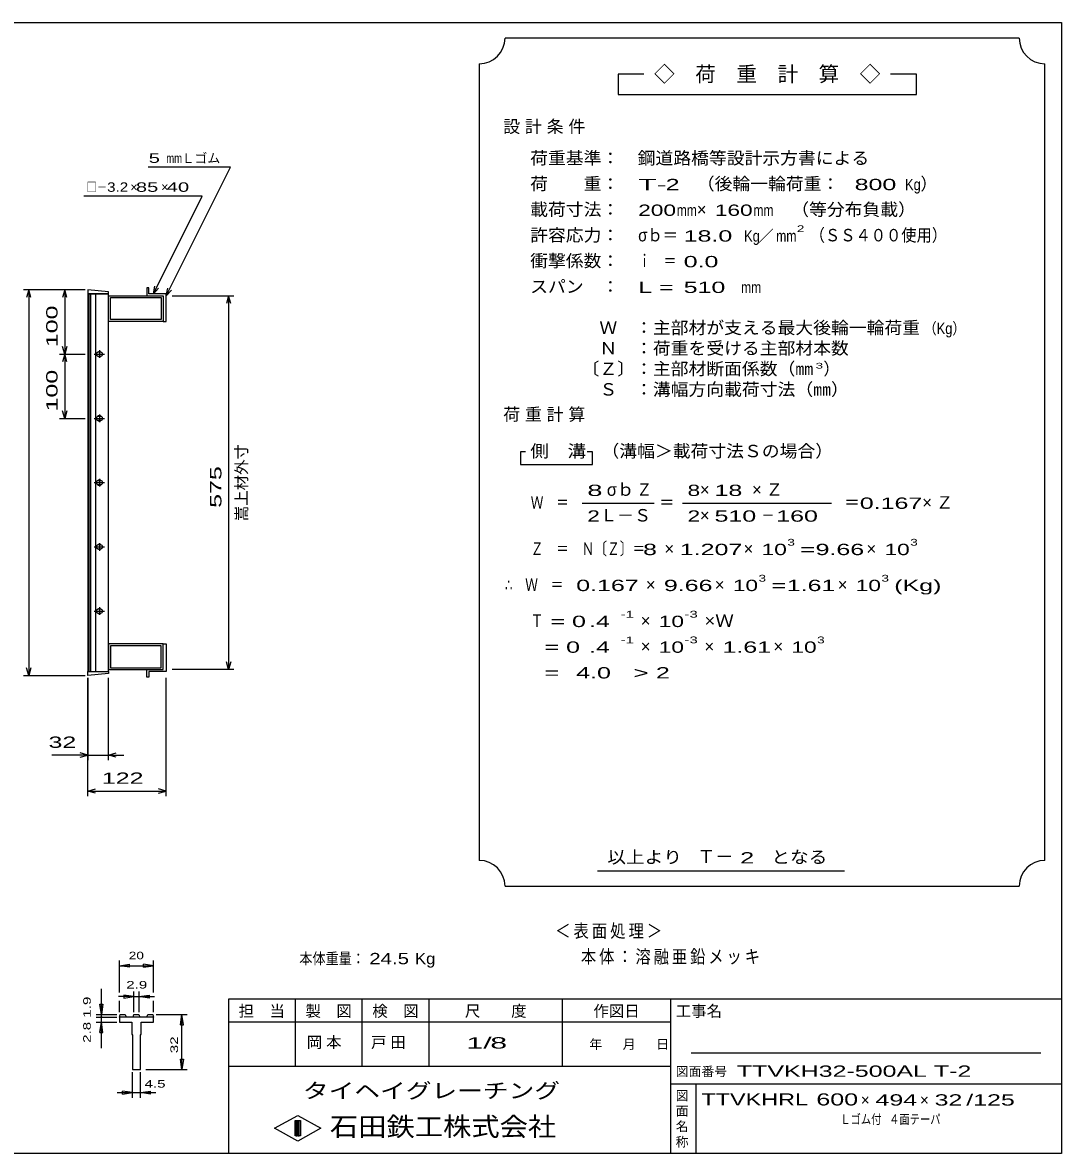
# Model space of a CAD drawing. Units: millimetres, scale not verified. Extents: x -1456 to 1385, y -1026 to 843.
# Drawn here: x -231 to 1385, y -917 to 843 of the extents above; entities that cross this region are included whole.
import ezdxf
from ezdxf.enums import TextEntityAlignment as Align

# ---------------------------------------------------------------- set-up
doc = ezdxf.new("R2010")
doc.units = ezdxf.units.MM
doc.header["$LTSCALE"] = 8
for name, color, linetype, lineweight in [('0_2', 150, 'Continuous', 25), ('16', 3, 'Continuous', 25), ('22', 2, 'Continuous', 25), ('32', 4, 'Continuous', 25)]:
    doc.layers.add(name, color=color, linetype=linetype, lineweight=lineweight)
doc.styles.add('ベクトル', font='')
doc.styles.get('ベクトル').set_extended_font_data('ベクトル')

msp = doc.modelspace()

# ---------------------------------------------------------------- linework, layer by layer
at = {"layer": '0_2'}
for p, q in [((-1383.2, 842.8), (1384.8, 842.8)), ((1384.8, 842.8), (1384.8, -917.2)), ((1384.8, -677.2), (88.8, -677.2)), ((88.8, -677.2), (88.8, -917.2)), ((192.8, -677.2), (192.8, -781.2)), ((296.8, -781.2), (296.8, -677.2)), ((400.8, -677.2), (400.8, -781.2)), ((608.8, -781.2), (608.8, -677.2)), ((776.8, -677.2), (776.8, -917.2)), ((776.8, -713.2), (88.8, -713.2)), ((1352.8, -761.2), (808.8, -761.2)), ((88.8, -781.2), (776.8, -781.2)), ((776.8, -809.2), (1384.8, -809.2)), ((816.8, -917.2), (816.8, -809.2)), ((160.8, -878), (196.8, -858)), ((196.8, -858), (232.8, -878)), ((196.8, -898), (160.8, -878)), ((192.8, -866), (200.8, -866)), ((192.8, -890), (192.8, -866)), ((192.8, -866), (194.4, -866)), ((194.4, -866), (194.4, -890)), ((196, -890), (196, -866)), ((196, -866), (197.6, -866)), ((232.8, -878), (196.8, -898)), ((197.6, -866), (197.6, -890)), ((199.2, -890), (199.2, -866)), ((199.2, -866), (200.8, -866)), ((200.8, -866), (200.8, -890)), ((200.8, -866), (200.8, -890)), ((200.8, -890), (192.8, -890)), ((194.4, -890), (196, -890)), ((197.6, -890), (199.2, -890)), ((1384.8, -917.2), (-1383.2, -917.2))]:
    msp.add_line(p, q, dxfattribs=at)
at = {"layer": '16'}
for p, q in [((-97.8, 423.8), (-129.8, 426.8)), ((-129.8, 426.8), (-129.8, 420.8)), ((-97.8, 420.8), (-97.8, 423.8)), ((-34.8, 429.8), (-37.8, 429.8)), ((-37.8, 429.8), (-37.8, 417.8)), ((-34.8, 420.8), (-34.8, 429.8)), ((-129.8, 420.8), (-97.8, 420.8)), ((-129.8, 420.8), (-129.8, -167.2)), ((-97.8, 420.8), (-129.8, 420.8)), ((-128.3, 420.8), (-128.3, -167.2)), ((-125.3, -167.2), (-125.3, 420.8)), ((-117.8, 420.8), (-117.8, -167.2)), ((-97.8, -167.2), (-97.8, 420.8)), ((-97.8, 417.8), (-12.8, 417.8)), ((-97.8, 377.8), (-97.8, 417.8)), ((-94.8, 414.8), (-15.8, 414.8)), ((-94.8, 380.8), (-94.8, 414.8)), ((-37.8, 417.8), (-12.8, 417.8)), ((-7.8, 420.8), (-34.8, 420.8)), ((-15.8, 414.8), (-15.8, 380.8)), ((-12.8, 417.8), (-12.8, 377.8)), ((-12.8, 417.8), (-12.8, 377.8)), ((-7.8, 377.8), (-7.8, 420.8)), ((-12.8, 377.8), (-97.8, 377.8)), ((-15.8, 380.8), (-94.8, 380.8)), ((-12.8, 377.8), (-7.8, 377.8)), ((-119.8, 326.8), (-103.8, 326.8)), ((-109.8, 329.8), (-113.8, 329.8)), ((-113.8, 323.8), (-109.8, 323.8)), ((-111.8, 332.8), (-111.8, 320.8)), ((-109.8, 229.8), (-113.8, 229.8)), ((-111.8, 232.8), (-111.8, 220.8)), ((-119.8, 226.8), (-103.8, 226.8)), ((-113.8, 223.8), (-109.8, 223.8)), ((-119.8, 126.8), (-103.8, 126.8)), ((-109.8, 129.8), (-113.8, 129.8)), ((-113.8, 123.8), (-109.8, 123.8)), ((-111.8, 132.8), (-111.8, 120.8)), ((-119.8, 26.8), (-103.8, 26.8)), ((-109.8, 29.8), (-113.8, 29.8)), ((-113.8, 23.8), (-109.8, 23.8)), ((-111.8, 32.8), (-111.8, 20.8)), ((-109.8, -70.2), (-113.8, -70.2)), ((-111.8, -67.2), (-111.8, -79.2)), ((-119.8, -73.2), (-103.8, -73.2)), ((-113.8, -76.2), (-109.8, -76.2)), ((-12.8, -124.2), (-97.8, -124.2)), ((-97.8, -124.2), (-97.8, -164.2)), ((-15.8, -127.2), (-94.8, -127.2)), ((-94.8, -127.2), (-94.8, -161.2)), ((-15.8, -161.2), (-15.8, -127.2)), ((-12.8, -164.2), (-12.8, -124.2)), ((-12.8, -124.2), (-7.8, -124.2)), ((-12.8, -164.2), (-12.8, -124.2)), ((-7.8, -124.2), (-7.8, -167.2)), ((-129.8, -167.2), (-97.8, -167.2)), ((-129.8, -173.2), (-129.8, -167.2)), ((-129.8, -167.2), (-97.8, -167.2)), ((-97.8, -170.2), (-129.8, -173.2)), ((-97.8, -164.2), (-12.8, -164.2)), ((-97.8, -167.2), (-97.8, -170.2)), ((-94.8, -161.2), (-15.8, -161.2)), ((-37.8, -176.2), (-37.8, -164.2)), ((-37.8, -164.2), (-12.8, -164.2)), ((-7.8, -167.2), (-34.8, -167.2)), ((-34.8, -167.2), (-34.8, -176.2)), ((-34.8, -176.2), (-37.8, -176.2))]:
    msp.add_line(p, q, dxfattribs=at)
for centre, radius, start, end in [((-113.8, 326.8), 3, 90, 270), ((-111.8, 326.8), 4, 46.6, 133.4), ((-111.8, 326.8), 4, 226.6, 313.4), ((-109.8, 326.8), 3, 270, 90), ((-113.8, 226.8), 3, 90, 270), ((-111.8, 226.8), 4, 46.6, 133.4), ((-109.8, 226.8), 3, 270, 90), ((-111.8, 226.8), 4, 226.6, 313.4), ((-113.8, 126.8), 3, 90, 270), ((-111.8, 126.8), 4, 46.6, 133.4), ((-111.8, 126.8), 4, 226.6, 313.4), ((-109.8, 126.8), 3, 270, 90), ((-113.8, 26.8), 3, 90, 270), ((-111.8, 26.8), 4, 46.6, 133.4), ((-111.8, 26.8), 4, 226.6, 313.4), ((-109.8, 26.8), 3, 270, 90), ((-113.8, -73.2), 3, 90, 270), ((-111.8, -73.2), 4, 46.6, 133.4), ((-109.8, -73.2), 3, 270, 90), ((-111.8, -73.2), 4, 226.6, 313.4)]:
    msp.add_arc(centre, radius, start, end, dxfattribs=at)
at = {"layer": '22', "color": 4}
for p, q in [((1319.2, 818.8), (519.2, 818.8)), ((479.2, 778.8), (479.2, -461.2)), ((1359.2, -461.2), (1359.2, 778.8)), ((735.2, 762.8), (695.2, 762.8)), ((695.2, 762.8), (695.2, 730.8)), ((1159.2, 762.8), (1119.2, 762.8)), ((1159.2, 730.8), (1159.2, 762.8)), ((695.2, 730.8), (1159.2, 730.8)), ((92.2, 617.8), (-35.8, 617.8)), ((-7.8, 417.8), (92.2, 617.8)), ((48.2, 572.8), (-135.8, 572.8)), ((-27.8, 420.8), (48.2, 572.8)), ((-133.8, 426.8), (-229.8, 426.8)), ((-221.8, 426.8), (-225, 414.8)), ((-218.6, 414.8), (-221.8, 426.8)), ((-221.8, 426.8), (-221.8, -173.2)), ((-133.8, 426.8), (-173.8, 426.8)), ((-165.8, 426.8), (-169, 414.8)), ((-162.6, 414.8), (-165.8, 426.8)), ((-165.8, 426.8), (-165.8, 326.8)), ((-27.8, 420.8), (-25.4, 432.48)), ((-27.8, 420.8), (-19.8, 429.6)), ((-7.8, 417.8), (-5.4, 429.48)), ((-7.8, 417.8), (0.2, 426.6)), ((1.2, 417.8), (97.2, 417.8)), ((89.2, 417.8), (86, 405.8)), ((92.4, 405.8), (89.2, 417.8)), ((89.2, 417.8), (89.2, -164.2)), ((-165.8, 326.8), (-169, 338.8)), ((-162.6, 338.8), (-165.8, 326.8)), ((-173.8, 326.8), (-133.8, 326.8)), ((-165.8, 326.8), (-169, 314.8)), ((-162.6, 314.8), (-165.8, 326.8)), ((-165.8, 326.8), (-165.8, 226.8)), ((-165.8, 226.8), (-169, 238.8)), ((-162.6, 238.8), (-165.8, 226.8)), ((-173.8, 226.8), (-133.8, 226.8)), ((551.2, 174.8), (543.2, 174.8)), ((543.2, 174.8), (543.2, 154.8)), ((655.2, 174.8), (647.2, 174.8)), ((655.2, 154.8), (655.2, 174.8)), ((543.2, 154.8), (655.2, 154.8)), ((639.2, 94.8), (751.2, 94.8)), ((795.2, 94.8), (1027.2, 94.8)), ((89.2, -164.2), (86, -152.2)), ((92.4, -152.2), (89.2, -164.2)), ((-229.8, -173.2), (-133.8, -173.2)), ((-221.8, -173.2), (-225, -161.2)), ((-218.6, -161.2), (-221.8, -173.2)), ((97.2, -164.2), (1.2, -164.2)), ((-129.8, -177.2), (-129.8, -305.2)), ((-129.8, -361.2), (-129.8, -177.2)), ((-97.8, -305.2), (-97.8, -177.2)), ((-7.8, -361.2), (-7.8, -177.2)), ((-129.8, -297.2), (-185.8, -297.2)), ((-129.8, -297.2), (-141.8, -294)), ((-141.8, -300.4), (-129.8, -297.2)), ((-129.8, -297.2), (-97.8, -297.2)), ((-97.8, -297.2), (-85.8, -294)), ((-85.8, -300.4), (-97.8, -297.2)), ((-97.8, -297.2), (-73.8, -297.2)), ((-129.8, -353.2), (-117.8, -350)), ((-7.8, -353.2), (-19.8, -350)), ((-117.8, -356.4), (-129.8, -353.2)), ((-129.8, -353.2), (-7.8, -353.2)), ((-19.8, -356.4), (-7.8, -353.2)), ((663.2, -477.2), (1047.2, -477.2)), ((519.2, -501.2), (1319.2, -501.2))]:
    msp.add_line(p, q, dxfattribs=at)
for centre, start, end in [((479.2, 818.8), 270, 0), ((1359.2, 818.8), 180, 270), ((479.2, -501.2), 0, 90), ((1359.2, -501.2), 90, 180)]:
    msp.add_arc(centre, 40, start, end, dxfattribs=at)
at = {"layer": '32'}
for p, q in [((-80.8, -666.8), (-80.8, -617.2)), ((-80.8, -625.2), (-64.8, -622.8)), ((-64.8, -627.6), (-80.8, -625.2)), ((-80.8, -625.2), (-27.467, -625.2)), ((-64.8, -627.6), (-64.8, -622.8)), ((-27.467, -625.2), (-43.467, -622.8)), ((-43.467, -627.6), (-43.467, -622.8)), ((-43.467, -627.6), (-27.467, -625.2)), ((-27.467, -666.8), (-27.467, -617.2)), ((-108.8, -701.2), (-108.8, -661.2)), ((-58, -697.2), (-58, -665.2)), ((-50.267, -665.2), (-50.267, -697.2)), ((-108.8, -701.2), (-111.2, -685.2)), ((-111.2, -685.2), (-106.4, -685.2)), ((-106.4, -685.2), (-108.8, -701.2)), ((-58, -673.2), (-82, -673.2)), ((-80.8, -697.2), (-80.8, -679.6)), ((-58, -673.2), (-74, -670.8)), ((-74, -670.8), (-74, -675.6)), ((-74, -675.6), (-58, -673.2)), ((-58, -673.2), (-50.267, -673.2)), ((-50.267, -673.2), (-34.267, -670.8)), ((-34.267, -675.6), (-50.267, -673.2)), ((-50.267, -673.2), (-26.267, -673.2)), ((-34.267, -670.8), (-34.267, -675.6)), ((-27.467, -697.2), (-27.467, -679.6)), ((-116.8, -701.2), (-84.8, -701.2)), ((-108.8, -713.2), (-108.8, -701.2)), ((-80.8, -705.2), (-79.467, -701.2)), ((-79.467, -701.2), (-71.733, -701.2)), ((-71.733, -701.2), (-70.4, -705.2)), ((-59.333, -705.2), (-58, -701.2)), ((-58, -701.2), (-50.267, -701.2)), ((-50.267, -701.2), (-48.933, -705.2)), ((-37.867, -705.2), (-36.533, -701.2)), ((-36.533, -701.2), (-28.8, -701.2)), ((-28.8, -701.2), (-27.467, -705.2)), ((-23.467, -701.2), (24.533, -701.2)), ((14.133, -717.2), (16.533, -701.2)), ((18.933, -717.2), (16.533, -701.2)), ((16.533, -786.534), (16.533, -701.2)), ((-116.8, -705.2), (-84.8, -705.2)), ((-116.8, -713.2), (-84.8, -713.2)), ((-111.2, -729.2), (-108.8, -713.2)), ((-106.4, -729.2), (-108.8, -713.2)), ((-108.8, -753.2), (-108.8, -713.2)), ((-80.8, -705.2), (-80.8, -713.2)), ((-27.467, -705.2), (-80.8, -705.2)), ((-80.8, -713.2), (-61.467, -713.2)), ((-61.467, -713.2), (-61.467, -731.867)), ((-46.8, -731.867), (-46.8, -713.2)), ((-46.8, -713.2), (-27.467, -713.2)), ((-27.467, -713.2), (-27.467, -705.2)), ((14.133, -717.2), (18.933, -717.2)), ((-111.2, -729.2), (-106.4, -729.2)), ((-61.467, -731.867), (-60.133, -733.2)), ((-60.133, -733.2), (-60.133, -786.533)), ((-48.133, -733.2), (-46.8, -731.867)), ((-48.133, -786.533), (-48.133, -733.2)), ((16.533, -786.534), (14.133, -770.534)), ((14.133, -770.534), (18.933, -770.534)), ((18.933, -770.534), (16.533, -786.534)), ((-60.133, -786.533), (-48.133, -786.533)), ((-60.133, -830.534), (-60.133, -790.534)), ((-48.133, -830.534), (-48.133, -790.534)), ((-39.467, -786.534), (24.533, -786.534)), ((-84.133, -822.534), (-60.133, -822.534)), ((-60.133, -822.534), (-76.133, -820.134)), ((-76.133, -824.934), (-76.133, -820.134)), ((-76.133, -824.934), (-60.133, -822.534)), ((-60.133, -822.534), (-48.133, -822.534)), ((-48.133, -822.534), (-32.133, -820.134)), ((-32.133, -824.934), (-48.133, -822.534)), ((-48.133, -822.534), (-24.133, -822.534)), ((-32.133, -824.934), (-32.133, -820.134))]:
    msp.add_line(p, q, dxfattribs=at)
msp.add_circle((-108.8, -705.2), 0.8, dxfattribs=at)

# ---------------------------------------------------------------- texts
at = {"layer": '0_2', "style": 'ベクトル'}
for s, height, p in [('担\u3000当', 17.6, (104.8, -695.6)), ('製\u3000図', 17.6, (208.8, -695.6)), ('検\u3000図', 17.6, (312.8, -695.6)), ('尺\u3000\u3000度', 17.6, (456.8, -695.6)), ('作図日', 17.6, (656.8, -695.6)), ('工事名', 17.6, (784.8, -695.6)), ('年', 14.66, (650.4, -747.2)), ('月', 14.66, (702.4, -747.2)), ('日', 14.66, (754.4, -747.2)), ('図面番号', 14.66, (784.8, -789.6)), ('図', 14.66, (784.8, -827.2)), ('面', 14.66, (784.8, -851.2)), ('名', 14.66, (784.8, -875.2)), ('称', 14.66, (784.8, -899.2))]:
    msp.add_text(s, height=height, dxfattribs=at).set_placement(p, align=Align.MIDDLE_LEFT)
at = {"layer": '0_2', "color": 222, "style": 'ベクトル'}
for s, height, width, p in [('タイヘイグレーチング', 23.46, 1.25, (204.8, -819.6)), ('石田鉄工株式会社', 29.33, 1.1, (246.8, -875.6))]:
    msp.add_text(s, height=height, dxfattribs=dict(at, width=width)).set_placement(p, align=Align.MIDDLE_LEFT)
at = {"layer": '22', "style": 'ベクトル'}
for s, height, p in [('◇\u3000荷\u3000重\u3000計\u3000算\u3000◇', 23.46, (751.2, 762.8)), ('Ｌゴム', 14.66, (16.2, 631.8)), ('）', 19.35, (1165.6, 592)), ('×', 14.66, (-63.8, 586.8)), ('×', 14.66, (-15.8, 586.8)), ('×', 19.35, (817.6, 552)), ('／', 17.6, (913.2, 510.8)), ('）', 19.35, (1014.4, 304)), ('σｂ', 19.35, (677.6, 116)), ('×', 19.35, (822.4, 116)), ('Ｌ－Ｓ', 19.35, (667.2, 76)), ('×', 19.35, (822.4, 76)), ('×', 19.35, (767.2, 24)), ('×', 19.35, (890.4, 24)), ('×', 19.35, (1081.6, 24)), ('×', 19.35, (738.4, -32)), ('×', 19.35, (845.6, -32)), ('×', 19.35, (1036.8, -32)), ('×', 19.35, (730.4, -88)), ('×', 19.35, (730.4, -128)), ('×', 19.35, (829.6, -128)), ('×', 19.35, (936.8, -128)), ('Ｔ－', 20.53, (818.4, -455.2)), ('×', 17.6, (1072.8, -834)), ('×', 17.6, (1164.8, -834))]:
    msp.add_text(s, height=height, dxfattribs=at).set_placement(p, align=Align.MIDDLE_LEFT)
for s, height, width, p in [(' 5 ', 14.66, 1.6, (-43.8, 631.8)), ('mm', 14.66, 0.75, (-7.8, 631.8)), ('荷重基準：\u3000', 19.35, 1.05, (558.4, 632)), ('鋼道路橋等設計示方書による', 19.35, 1.05, (725.6, 632)), ('荷\u3000\u3000重：\u3000', 19.35, 1.05, (558.4, 592)), ('T-', 17.6, 2, (726.4, 590.8)), (' 2 ', 17.6, 1.65, (758.4, 590.8)), ('（後輪一輪荷重：', 19.35, 1.05, (817.6, 592)), ('  800', 17.6, 1.65, (1041.6, 590.8)), ('Kg', 17.6, 0.85, (1141.6, 590.8)), ('□－', 14.66, 0.8, (-131.8, 586.8)), ('3.2', 14.66, 1.2, (-99.8, 586.8)), (' 85 ', 14.66, 1.6, (-63.8, 586.8)), (' 40 ', 14.66, 1.6, (-15.8, 586.8)), ('載荷寸法：\u3000', 19.35, 1.05, (558.4, 552)), ('\u3000（等分布負載）', 19.35, 1.05, (936.8, 552)), ('200', 17.6, 1.5, (726.4, 550.8)), ('mm', 17.6, 0.8, (786.4, 550.8)), ('160', 17.6, 1.5, (845.6, 550.8)), ('mm', 17.6, 0.8, (905.6, 550.8)), ('許容応力：\u3000', 19.35, 1.05, (558.4, 512)), ('σｂ＝', 19.35, 0.9, (726.4, 512)), (' 18.0', 17.6, 1.65, (786.4, 510.8)), ('Kg', 17.6, 0.85, (891.2, 510.8)), ('mm', 17.6, 0.8, (941.2, 510.8)), ('2', 10.56, 1.5, (973.2, 522)), ('（ＳＳ４００使用）', 19.35, 0.9, (993.2, 512)), ('衝撃係数：\u3000', 19.35, 1.05, (558.4, 472)), ('ｉ\u3000＝', 19.35, 0.75, (726.4, 472)), (' 0.0', 17.6, 1.65, (786.4, 470.8)), ('スパン\u3000：\u3000', 19.35, 1.05, (558.4, 432)), ('L =', 17.6, 1.65, (726.4, 430.8)), (' 510 ', 17.6, 1.65, (786.4, 430.8)), ('mm', 17.6, 0.8, (886.4, 430.8)), ('\u3000Ｗ\u3000：主部材が支える最大後輪一輪荷重', 19.35, 1.05, (638.4, 368)), ('（Kg）', 17.6, 0.85, (1170.4, 366.8)), ('\u3000Ｎ\u3000：荷重を受ける主部材本数', 19.35, 1.05, (638.4, 336)), ('〔Ｚ〕：主部材断面係数（㎜', 19.35, 1.05, (638.4, 304)), ('3', 8.798, 1.8, (1002.4, 308.8)), ('\u3000Ｓ\u3000：溝幅方向載荷寸法（㎜）', 19.35, 1.05, (638.4, 272)), ('側\u3000溝', 19.35, 1.1, (558.4, 176)), ('\u3000（溝幅＞載荷寸法Ｓの場合）', 19.35, 1.05, (641.6, 176)), ('8', 17.6, 1.8, (647.2, 114.8)), ('Ｚ', 19.35, 0.9, (724, 116)), ('8', 17.6, 1.5, (803.2, 114.8)), (' 18 ', 17.6, 1.65, (834.4, 114.8)), ('Ｗ\u3000＝', 19.35, 0.75, (559.2, 96)), ('＝', 19.35, 0.9, (759.2, 96)), ('＝', 19.35, 0.9, (1047.2, 96)), ('0.167', 17.6, 1.65, (1071.2, 94.8)), ('2', 17.6, 1.5, (647.2, 74.8)), ('2', 17.6, 1.5, (803.2, 74.8)), (' 510 ', 17.6, 1.65, (834.4, 74.8)), ('－', 19.35, 0.75, (918.4, 76)), (' 160 ', 17.6, 1.65, (930.4, 74.8)), ('Ｚ\u3000＝\u3000Ｎ〔Ｚ〕＝', 19.35, 0.75, (559.2, 24)), ('3', 10.56, 1.5, (958.4, 34)), ('3', 10.56, 1.5, (1149.6, 34)), (' 8 ', 17.6, 1.65, (723.2, 22.8)), ('1.207', 17.6, 1.65, (791.2, 22.8)), ('10', 17.6, 1.5, (918.4, 22.8)), ('=', 17.6, 1.7, (978.4, 22.8)), ('9.66', 17.6, 1.65, (1002.4, 22.8)), ('10', 17.6, 1.5, (1109.6, 22.8)), ('3', 10.56, 1.5, (913.6, -22)), ('3', 10.56, 1.5, (1104.8, -22)), ('∴\u3000Ｗ\u3000＝', 19.35, 0.75, (519.2, -32)), (' 0.167', 17.6, 1.65, (619.2, -33.2)), ('9.66', 17.6, 1.65, (766.4, -33.2)), ('10', 17.6, 1.5, (873.6, -33.2)), ('=', 17.6, 1.7, (933.6, -33.2)), ('1.61', 17.6, 1.65, (957.6, -33.2)), ('10', 17.6, 1.5, (1064.8, -33.2)), ('(Kg)', 17.6, 1.65, (1124.8, -33.2)), ('Ｔ', 19.35, 0.75, (559.2, -88)), (' = 0', 17.6, 1.65, (579.2, -89.2)), (' .4 ', 17.6, 1.65, (639.2, -89.2)), ('-1', 10.56, 1.65, (699.2, -78)), ('10', 17.6, 1.5, (758.4, -89.2)), ('-3', 10.56, 1.65, (798.4, -78)), ('×Ｗ', 19.35, 1.1, (829.6, -88)), ('  = 0', 17.6, 1.65, (559.2, -129.2)), (' .4 ', 17.6, 1.65, (639.2, -129.2)), ('-1', 10.56, 1.65, (699.2, -118)), ('10', 17.6, 1.5, (758.4, -129.2)), ('-3', 10.56, 1.65, (798.4, -118)), ('1.61', 17.6, 1.65, (857.6, -129.2)), ('10', 17.6, 1.5, (964.8, -129.2)), ('3', 10.56, 1.5, (1004.8, -118)), ('  =', 17.6, 1.65, (559.2, -169.2)), (' 4.0', 17.6, 1.65, (619.2, -169.2)), ('>', 17.6, 1.7, (719.2, -169.2)), (' 2 ', 17.6, 1.65, (743.2, -169.2)), (' 32 ', 17.6, 1.65, (-201.8, -277.2)), (' 122 ', 17.6, 1.65, (-118.8, -333.2)), ('以上より\u3000', 19.35, 1.1, (678.4, -456)), (' 2 ', 17.6, 1.65, (874.4, -457.2)), ('となる', 19.35, 1.1, (933.6, -456)), ('本体重量：', 17.6, 0.85, (199.2, -614)), (' 24.5', 17.6, 1.35, (299.2, -614)), ('Kg', 17.6, 1.1, (379.2, -614)), ('1/', 17.6, 2, (459.2, -745.2)), (' 8 ', 17.6, 2, (483.2, -745.2)), ('TTVKH32-500AL T-2                       ', 17.6, 1.65, (880, -789.2)), ('TTVKHRL', 18.77, 1.45, (824.8, -833.2)), (' 600 ', 18.77, 1.55, (992.8, -833.2)), (' 494 ', 17.6, 1.65, (1084.8, -834)), (' 32 ', 17.6, 1.65, (1176.8, -834)), ('/', 17.6, 1.65, (1236.8, -834)), (' 125 ', 17.6, 1.65, (1236.8, -834)), ('Ｌゴム付', 14.66, 0.8, (1040.8, -864)), ('４面テーパ', 14.66, 0.8, (1116.8, -864))]:
    msp.add_text(s, height=height, dxfattribs=dict(at, width=width)).set_placement(p, align=Align.MIDDLE_LEFT)
at = {"layer": '22', "style": 'ベクトル', "width": 1.65}
for s, p in [(' 100 ', (-185.8, 326.8)), (' 100 ', (-185.8, 226.8)), (' 575 ', (69.2, 76.8))]:
    msp.add_text(s, height=17.6, rotation=90, dxfattribs=at).set_placement(p, align=Align.MIDDLE_LEFT)
at = {"layer": '22', "style": 'ベクトル'}
msp.add_text('嵩上材外寸', height=17.6, rotation=90, dxfattribs=at).set_placement((109.2, 66.8), align=Align.MIDDLE_LEFT)
at = {"layer": '22', "attachment_point": 4, "style": 'ベクトル'}
for s, insert, char_height in [('\\T1.28;設計条件', (516.4, 680), 19.35), ('\\T1.28;荷重計算', (516.4, 232), 19.35), ('\\T1.42;×Ｚ', (903.6, 116), 19.35), ('\\T1.42;×Ｚ', (1168.4, 96), 19.35), ('\\T1.2;\\W0.85;＜表面処理＞', (597.2, -572), 20.53), ('\\T1.19;\\W0.85;本体：溶融亜鉛メッキ', (637.2, -612), 20.53), ('\\T1.25;岡本\u3000', (210.8, -745.2), 17.6), ('\\T1.25;戸田\u3000', (310.8, -745.2), 17.6)]:
    msp.add_mtext(s, dxfattribs=dict(at, insert=insert, char_height=char_height))
at = {"layer": '32', "color": 2, "style": 'ベクトル'}
for s, width, p in [('20', 1.35, (-66.133, -609.2)), ('2.9', 1.5, (-70.133, -654.8)), (' 4.5 ', 1.5, (-48.133, -808.934))]:
    msp.add_text(s, height=11.73, dxfattribs=dict(at, width=width)).set_placement(p, align=Align.MIDDLE_LEFT)
at = {"layer": '32', "color": 2, "style": 'ベクトル', "width": 1.5}
for s, p in [('2.8 1.9', (-131.2, -745.2)), (' 32 ', (4.533, -767.867))]:
    msp.add_text(s, height=11.73, rotation=90, dxfattribs=at).set_placement(p, align=Align.MIDDLE_LEFT)

doc.saveas('drawing.dxf')
